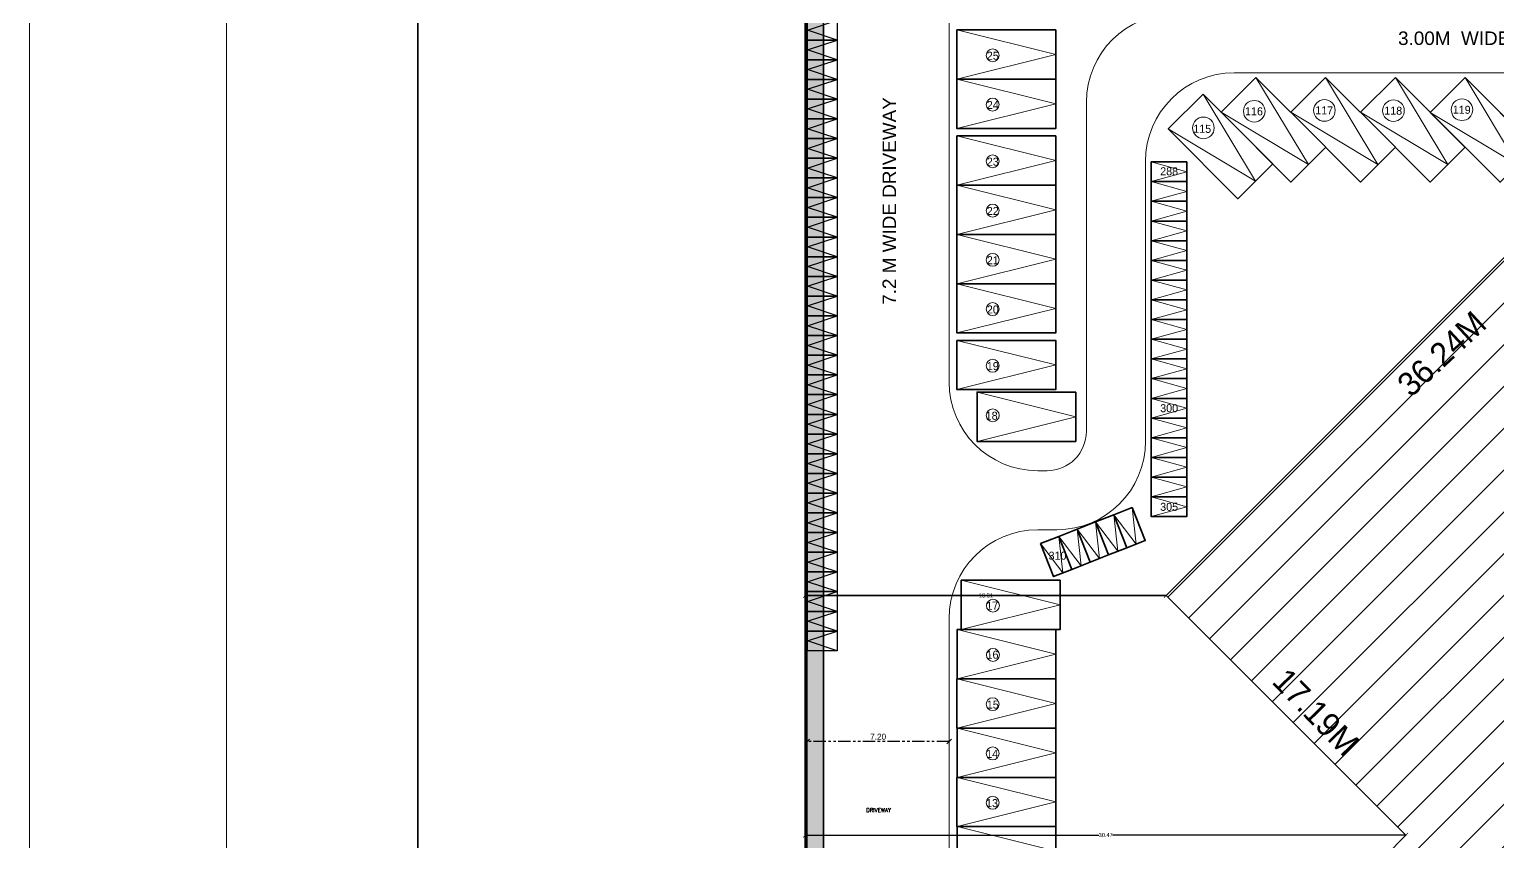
# Model space of a CAD drawing. Header units: metres. Extents: x 43 to 977, y 102 to 459.
# Drawn here: x 42.9 to 117.5, y 322.3 to 363.6 of the extents above; entities that cross this region are included whole.
import ezdxf

# ---------------------------------------------------------------- set-up
doc = ezdxf.new("R2010")
doc.units = ezdxf.units.M
doc.header["$MEASUREMENT"] = 0
doc.header["$PDMODE"] = 3
doc.linetypes.add('PHANTOM2', pattern=[1.25, 0.625, -0.125, 0.125, -0.125, 0.125, -0.125])
doc.layers.get('0').update_dxf_attribs({"lineweight": 0})
doc.layers.get('Defpoints').update_dxf_attribs({"lineweight": 0})
for name, color, linetype, lineweight in [('6A', 30, 'Continuous', 0), ('BLK_1_LVL_0_BLDG_FOOT_PRINT', 4, 'Continuous', 35), ('BLK_1_LVL_0_REAR_SETBACK', 4, 'Continuous', 35), ('BLK_1_LVL_0_SIDE_SETBACK1', 4, 'Continuous', 35), ('BO', 7, 'Continuous', 0), ('CYCLE_PARKING', 250, 'Continuous', 0), ('DRIVEWAY', 6, 'Continuous', 35), ('ele', 8, 'Continuous', 0), ('FLOOR 03', 120, 'Continuous', 0), ('FLOOR-GROUND', 231, 'Continuous', 0), ('PARKING_SLOT', 4, 'Continuous', 35), ('PLOT_BOUNDARY', 4, 'Continuous', 35), ('RWH', 4, 'Continuous', 35), ('TE', 9, 'Continuous', 0), ('TEXT', 130, 'Continuous', 0), ('TWO_WHEELER_PARKING', 4, 'Continuous', 35), ('WALL', 7, 'Continuous', 0), ('WIN', 13, 'Continuous', 0)]:
    doc.layers.add(name, color=color, linetype=linetype, lineweight=lineweight)
doc.styles.add('AR', font='arial.ttf')
doc.styles.add('ARIAL', font='arial.ttf')
doc.styles.add('ARIAL NARROW', font='')
doc.styles.get("Standard").update_dxf_attribs({"font": 'romans.shx'})
doc.styles.add('visa', font='swissc.ttf')
doc.styles.get('ARIAL NARROW').set_extended_font_data('Lydian BT')
doc.dimstyles.new('o3', dxfattribs={"dimscale": 0.23, "dimtxt": 0.9, "dimasz": 1, "dimexe": 5, "dimexo": 9, "dimgap": 0.23, "dimtad": 0, "dimzin": 3, "dimdsep": 46, "dimtxsty": 'visa', "dimblk": 'ARCHTICK', "dimcen": 0.09, "dimse1": 1, "dimse2": 1, "dimclrd": 7, "dimclre": 256, "dimclrt": 7, "dimadec": 0, "dimazin": 0, "dimtfac": 0.23, "dimtofl": 0, "dimtmove": 2, "dimatfit": 1, "dimldrblk": 'ARCHTICK', "dimfxl": 0, "dimtolj": 1, "dimtzin": 0, "dimarcsym": 0})
doc.dimstyles.new('OPEN SPACE', dxfattribs={"dimtxt": 0.3, "dimasz": 0.23, "dimexe": 0.1875, "dimexo": 0.0625, "dimgap": 0.09, "dimtad": 3, "dimzin": 0, "dimdsep": 46, "dimtxsty": 'ARIAL', "dimblk": 'OBLIQUE', "dimcen": 0.09, "dimse1": 1, "dimse2": 1, "dimclrd": 6, "dimclre": 6, "dimclrt": 7, "dimadec": 0, "dimazin": 0, "dimtfac": 0.5, "dimtix": 1, "dimtmove": 0, "dimatfit": 3, "dimfxl": 0, "dimtolj": 1, "dimtzin": 0, "dimarcsym": 0})

# ---------------------------------------------------------------- blocks, each defined once
blk = doc.blocks.new('_ArchTick')
at = {"color": 0, "const_width": 0.15}
blk.add_lwpolyline([(-0.5, -0.5), (0.5, 0.5)], dxfattribs=at)
blk = doc.blocks.new('*D27')
at = {"layer": 'Defpoints', "color": 0, "lineweight": 30}
for p in [(82.325, 334.836), (82.325, 334.836), (100.636, 334.836)]:
    blk.add_point(p, dxfattribs=at)
at = {"layer": 'WALL', "color": 7, "lineweight": -2}
for p, q in [((82.325, 334.836), (91.155, 334.836)), ((100.636, 334.836), (91.807, 334.836))]:
    blk.add_line(p, q, dxfattribs=at)
at = {"layer": 'WALL', "color": 7, "lineweight": -2, "xscale": 0.23, "yscale": 0.23, "zscale": 0.23, "rotation": 180}
blk.add_blockref('_ArchTick', (82.325, 334.836), dxfattribs=at)
at = {"layer": 'WALL', "color": 7, "lineweight": -2, "xscale": 0.23, "yscale": 0.23, "zscale": 0.23}
blk.add_blockref('_ArchTick', (100.636, 334.836), dxfattribs=at)
at = {"layer": 'WALL', "color": 7, "insert": (91.481, 334.836), "char_height": 0.207, "attachment_point": 5, "style": 'visa'}
blk.add_mtext('\\A1;18.31', dxfattribs=at)
blk = doc.blocks.new('*D28')
at = {"layer": 'Defpoints', "color": 0, "lineweight": 30}
for p in [(82.325, 322.674), (82.325, 322.674), (112.798, 322.674)]:
    blk.add_point(p, dxfattribs=at)
at = {"layer": 'WALL', "color": 7, "lineweight": -2}
for p, q in [((82.325, 322.674), (97.212, 322.674)), ((112.798, 322.674), (97.912, 322.674))]:
    blk.add_line(p, q, dxfattribs=at)
at = {"layer": 'WALL', "color": 7, "lineweight": -2, "xscale": 0.23, "yscale": 0.23, "zscale": 0.23, "rotation": 180}
blk.add_blockref('_ArchTick', (82.325, 322.674), dxfattribs=at)
at = {"layer": 'WALL', "color": 7, "lineweight": -2, "xscale": 0.23, "yscale": 0.23, "zscale": 0.23}
blk.add_blockref('_ArchTick', (112.798, 322.674), dxfattribs=at)
at = {"layer": 'WALL', "color": 7, "insert": (97.562, 322.674), "char_height": 0.207, "attachment_point": 5, "style": 'visa'}
blk.add_mtext('\\A1;30.47', dxfattribs=at)
blk = doc.blocks.new('_Oblique')
at = {"color": 0, "linetype": 'ByBlock', "lineweight": -2}
blk.add_line((-0.5, -0.5), (0.5, 0.5), dxfattribs=at)
blk = doc.blocks.new('*D655')
at = {"layer": 'Defpoints', "color": 0, "lineweight": 80}
for p in [(82.413, 327.424), (82.413, 326.325), (89.613, 326.325)]:
    blk.add_point(p, dxfattribs=at)
at = {"layer": 'DRIVEWAY', "color": 7, "linetype": 'PHANTOM2', "lineweight": -2}
blk.add_line((89.613, 327.424), (82.413, 327.424), dxfattribs=at)
at = {"layer": 'DRIVEWAY', "color": 7, "lineweight": -2, "xscale": 0.23, "yscale": 0.23, "zscale": 0.23, "rotation": 180}
blk.add_blockref('_Oblique', (82.413, 327.424), dxfattribs=at)
at = {"layer": 'DRIVEWAY', "color": 7, "lineweight": -2, "xscale": 0.23, "yscale": 0.23, "zscale": 0.23}
blk.add_blockref('_Oblique', (89.613, 327.424), dxfattribs=at)
at = {"layer": 'DRIVEWAY', "color": 7, "lineweight": 35, "insert": (86.013, 327.667), "char_height": 0.3, "attachment_point": 5, "style": 'ARIAL'}
blk.add_mtext('\\A1;7.20', dxfattribs=at)

msp = doc.modelspace()

# ---------------------------------------------------------------- hatches: boundary and pattern name
at = {"layer": 'ele', "lineweight": 13, "ltscale": 3}
h = msp.add_hatch(dxfattribs=at)
h.set_pattern_fill('HONEY', color=256, scale=2.539618, style=0)
h.set_pattern_definition([(0, (-28025.38965, 10171.09607), (0.476178375, 0.2749217118), [0.31745225, -0.6349045]), (120, (-28025.38965, 10171.09607), (-0.476178374, 0.2749217136), [0.31745225, -0.6349045]), (60, (-28025.38965, 10171.09607), (1e-09, 0.5498434254), [-0.6349045, 0.31745225])])
h.paths.add_polyline_path([(82.32529, 319.82893), (83.23955, 319.82893), (83.23955, 395.27997), (82.32529, 395.27997)])
at = {"layer": 'TE', "ltscale": 45}
h = msp.add_hatch(dxfattribs=at)
h.set_pattern_fill('ANSI31', color=256, scale=12)
h.set_pattern_definition([(45, (-323199.068, -35507.0351), (-1.060660172, 1.060660172), [])])
h.paths.add_polyline_path([(91.17815, 277.58731, -0.06867483), (95.0402, 295.19823), (100.58273, 292.62276), (100.50862, 292.46327), (100.71367, 292.36799), (100.78778, 292.52747), (100.80896, 292.57304), (101.73002, 294.55521), (101.45661, 294.68225), (101.18321, 294.80929), (100.90981, 294.93633), (100.63641, 295.06338), (100.36301, 295.19042), (100.08961, 295.31746), (99.8162, 295.44451), (99.5428, 295.57155), (99.2694, 295.69859), (98.996, 295.82563), (98.7226, 295.95268), (98.44919, 296.07972), (97.52813, 294.09756), (95.05764, 295.24553, -0.01776211), (96.83528, 299.57873, -0.00085724), (96.92883, 299.78459), (102.87588, 297.02115), (102.26995, 295.71716), (101.99655, 295.84421), (101.72315, 295.97125), (101.44974, 296.09829), (101.17634, 296.22534), (100.90294, 296.35238), (100.62954, 296.47942), (100.35614, 296.60646), (100.08273, 296.73351), (99.80933, 296.86055), (99.53593, 296.98759), (99.26253, 297.11464), (98.98913, 297.24168), (98.57624, 296.35312), (98.84964, 296.22608), (99.12304, 296.09904), (99.39644, 295.97199), (99.66984, 295.84495), (99.94325, 295.71791), (100.21665, 295.59086), (100.49005, 295.46382), (100.76345, 295.33678), (101.03685, 295.20974), (101.31026, 295.08269), (101.58366, 294.95565), (101.85706, 294.82861), (102.26995, 295.71716), (102.87588, 297.02115), (96.92883, 299.78459, -0.02864471), (100.45195, 306.46156, -0.03969234), (107.60905, 316.87769, -0.00203914), (108.02069, 317.38109, -0.00474974), (108.99534, 318.54052, -0.01761821), (112.79819, 322.67404), (100.6364, 334.83589), (126.26147, 360.46096), (132.67717, 354.04527), (132.51614, 353.88424), (132.4078, 353.7759), (129.28314, 350.65124), (129.44476, 350.48962), (130.30436, 349.63003), (131.16395, 348.77043), (131.32557, 348.60881), (134.7196, 352.00284), (151.88655, 334.83589), (139.73598, 322.68532, -0.07802899), (154.40021, 302.09226, -0.0779781), (162.04496, 278.01254), (162.04759, 277.99595), (162.04759, 262.35059), (157.10482, 262.35099), (157.10482, 262.12488), (157.10482, 259.71304), (157.40629, 259.71304), (157.70777, 259.71304), (158.00925, 259.71304), (158.31073, 259.71304), (158.6122, 259.71304), (158.91368, 259.71304), (159.21516, 259.71304), (159.51663, 259.71304), (159.81811, 259.71304), (160.11959, 259.71304), (160.42107, 259.71304), (160.72254, 259.71304), (160.72254, 260.5826), (160.72254, 262.12459), (162.04759, 262.12448), (162.04759, 257.22585), (160.72254, 257.22585), (160.72254, 259.41156), (160.42107, 259.41156), (160.11959, 259.41156), (159.81811, 259.41156), (159.51663, 259.41156), (159.21516, 259.41156), (158.91368, 259.41156), (158.6122, 259.41156), (158.31073, 259.41156), (158.00925, 259.41156), (157.70777, 259.41156), (157.40629, 259.41156), (157.10482, 259.41156), (157.10482, 257.22585), (157.10482, 256.99974), (162.04759, 256.99974), (162.04759, 239.64703), (133.49294, 239.64703), (119.21746, 239.64703), (104.49117, 239.64703), (103.27278, 239.64703), (102.05314, 239.64703), (91.17815, 239.64703), (91.17815, 248.78965), (95.74946, 248.78965), (95.74946, 249.01822), (95.74946, 249.02158), (95.74946, 250.23724), (95.74946, 251.45289), (95.74946, 251.45625), (95.74946, 251.68482), (91.17815, 251.68482)])
h.paths.add_polyline_path([(102.32816, 260.21923), (102.70506, 256.68827), (149.82721, 256.68827), (149.93199, 257.36773, 0.19162182), (135.92656, 309.22222), (130.41311, 309.19492), (130.41801, 303.28228), (122.11427, 303.28228), (122.10941, 309.16642), (116.60112, 309.21609, 0.18139381), (102.32816, 260.21923)], flags=16)
h.paths.add_polyline_path([(112.38592, 270.03447), (112.38592, 266.4629), (131.9988, 266.4629), (131.9988, 270.03447)], flags=0)
h.paths.add_polyline_path([(123.47763, 285.64241), (123.47763, 283.20184), (128.64004, 283.20184), (128.64004, 285.64241)], flags=8)
h.paths.add_polyline_path([(121.03609, 282.76555), (121.03609, 280.30227), (130.15144, 280.30227), (130.15144, 282.76555)], flags=8)
h.paths.add_polyline_path([(122.93749, 279.78343), (122.93749, 277.32015), (128.50666, 277.32015), (128.50666, 279.78343)], flags=8)
h.paths.add_polyline_path([(112.38883, 270.08228), (112.38883, 266.83846), (131.74515, 266.83846), (131.74515, 270.08228)], flags=8)
h.paths.add_polyline_path([(122.11536, 317.9793), (122.11536, 312.55271), (122.16561, 312.55271), (130.07939, 312.55271), (130.12963, 312.55271), (130.12963, 317.9793), (130.07939, 317.9793), (127.96905, 317.9793), (127.96905, 317.67782), (127.96905, 317.37634), (127.96905, 317.07486), (127.96905, 316.77339), (127.96905, 316.47191), (127.96905, 316.17043), (127.96905, 315.86895), (127.96905, 315.56748), (127.96905, 315.266), (127.96905, 314.96452), (127.96905, 314.66305), (127.96905, 314.36157), (130.07939, 314.36157), (130.07939, 312.55271), (122.16561, 312.55271), (122.16561, 314.36157), (124.27595, 314.36157), (124.27595, 314.66305), (124.27595, 314.96452), (124.27595, 315.266), (124.27595, 315.56748), (124.27595, 315.86895), (124.27595, 316.17043), (124.27595, 316.47191), (124.27595, 316.77339), (124.27595, 317.07486), (124.27595, 317.37634), (124.27595, 317.67782), (124.27595, 317.9793), (122.16561, 317.9793)], flags=16)
h.paths.add_polyline_path([(123.20216, 314.96452), (122.96144, 315.266), (122.72073, 314.96452), (122.96144, 314.96452)], flags=0)
h.paths.add_polyline_path([(129.52427, 314.96452), (129.28355, 315.266), (129.04284, 314.96452), (129.28355, 314.96452)], flags=0)
h.paths.add_polyline_path([(129.28355, 314.96452), (129.28355, 315.266), (129.52427, 314.96452)], flags=0)
h.paths.add_polyline_path([(137.04442, 340.1963), (138.30419, 339.05243), (142.755, 343.6442), (141.62366, 344.77554)], flags=16)
h.paths.add_polyline_path([(151.72332, 292.57304), (151.74449, 292.52747), (151.8186, 292.36799), (152.02365, 292.46327), (151.94954, 292.62276), (151.92837, 292.66832), (152.27012, 292.82713), (152.54352, 292.95417), (152.81692, 293.08121), (153.09033, 293.20826), (153.36373, 293.3353), (153.63713, 293.46234), (153.91053, 293.58938), (154.18393, 293.71643), (154.45734, 293.84347), (154.73074, 293.97051), (155.00414, 294.09756), (154.08308, 296.07972), (153.80968, 295.95268), (153.53627, 295.82563), (153.26287, 295.69859), (152.98947, 295.57155), (152.71607, 295.44451), (152.44267, 295.31746), (152.16926, 295.19042), (151.89586, 295.06338), (151.62246, 294.93633), (151.34906, 294.80929), (150.80225, 294.55521)], flags=16)
h.paths.add_polyline_path([(126.81382, 247.18969), (127.04239, 247.18969), (129.4737, 247.18969), (129.70226, 247.18969), (129.70226, 247.57064), (129.70226, 251.60863), (129.70226, 251.98957), (129.4737, 251.98957), (128.25804, 251.98957), (127.04239, 251.98957), (126.81382, 251.98957), (126.81382, 251.60863), (126.81382, 247.57064)], flags=16)
h.paths.add_polyline_path([(127.04239, 247.41826), (129.4737, 247.41826), (129.4737, 247.57064), (129.4737, 248.63728), (129.4737, 248.94203), (129.4737, 249.24678), (129.4737, 249.55154), (129.4737, 249.85629), (129.4737, 250.16105), (129.4737, 250.4658), (129.4737, 250.77056), (129.4737, 251.07531), (129.4737, 251.38006), (129.4737, 251.60863), (129.4737, 251.68482), (128.25804, 251.68482), (127.04239, 251.68482), (127.04239, 251.60863), (127.04239, 251.38006), (127.04239, 251.07531), (127.04239, 250.77056), (127.04239, 250.4658), (127.04239, 250.16105), (127.04239, 249.85629), (127.04239, 249.55154), (127.04239, 249.24678), (127.04239, 248.94203), (127.04239, 248.63728), (127.04239, 247.57064)], flags=0)
h.paths.add_polyline_path([(150.67521, 294.82861), (150.94861, 294.95565), (151.22202, 295.08269), (151.49542, 295.20974), (151.76882, 295.33678), (152.04222, 295.46382), (152.31562, 295.59086), (152.58903, 295.71791), (152.86243, 295.84495), (153.13583, 295.97199), (153.40923, 296.09904), (153.68263, 296.22608), (153.95604, 296.35312), (153.54315, 297.24168), (153.26974, 297.11464), (152.99634, 296.98759), (152.72294, 296.86055), (152.44954, 296.73351), (152.17614, 296.60646), (151.90273, 296.47942), (151.62933, 296.35238), (151.35593, 296.22534), (151.08253, 296.09829), (150.80913, 295.97125), (150.53572, 295.84421), (150.26232, 295.71716)], flags=16)
h.paths.add_polyline_path([(119.14222, 245.81118), (119.14222, 244.38956), (132.5248, 244.38956), (132.5248, 245.81118)], flags=8)
h.paths.add_polyline_path([(120.87811, 325.04393), (120.87811, 323.59813), (131.45718, 323.59813), (131.45718, 325.04393)], flags=8)
h.paths.add_polyline_path([(155.59975, 262.1032), (155.59975, 261.16488), (156.99012, 261.16488), (156.99012, 262.1032)], flags=8)
h.paths.add_polyline_path([(124.62103, 315.90543), (124.93297, 315.90164), (124.96243, 318.32239), (124.65049, 318.32619)], flags=8)
h.paths.add_polyline_path([(124.35845, 319.0436), (124.35845, 318.40467), (125.3052, 318.40467), (125.3052, 319.0436)], flags=8)
h.paths.add_polyline_path([(102.38741, 295.88713), (102.38741, 295.2482), (103.33415, 295.2482), (103.33415, 295.88713)], flags=8)
h.paths.add_polyline_path([(139.07243, 342.05004), (139.07243, 341.34413), (140.95517, 341.34413), (140.95517, 342.05004)], flags=8)
h.paths.add_polyline_path([(149.99781, 294.93199), (150.13591, 294.65226), (152.30671, 295.72397), (152.1686, 296.00371)], flags=8)
h.paths.add_polyline_path([(149.36752, 295.88713), (149.36752, 295.2482), (150.31426, 295.2482), (150.31426, 295.88713)], flags=8)
h.paths.add_polyline_path([(96.19098, 249.99332), (96.19098, 249.28252), (97.24423, 249.28252), (97.24423, 249.99332)], flags=8)
h.paths.add_polyline_path([(96.19098, 251.17113), (96.19098, 250.46032), (97.22202, 250.46032), (97.22202, 251.17113)], flags=8)
h.paths.add_polyline_path([(127.40294, 252.84202), (127.40294, 252.36814), (128.10511, 252.36814), (128.10511, 252.84202)], flags=8)
h.paths.add_polyline_path([(128.63818, 252.84202), (128.63818, 252.36814), (129.32555, 252.36814), (129.32555, 252.84202)], flags=8)
h.paths.add_polyline_path([(128.91161, 349.84542), (128.91161, 349.13461), (129.96486, 349.13461), (129.96486, 349.84542)], flags=8)
h.paths.add_polyline_path([(129.74444, 349.01258), (129.74444, 348.30178), (130.77548, 348.30178), (130.77548, 349.01258)], flags=8)
h.paths.add_polyline_path([(124.7363, 241.53012), (124.7282, 239.68268), (130.49853, 239.65737), (130.50663, 241.50481)], flags=8)
h.paths.add_polyline_path([(107.06265, 331.42937), (105.73906, 330.14048), (109.61309, 326.16216), (110.93668, 327.45105)], flags=8)
h.paths.add_polyline_path([(111.9074, 345.83379), (113.16327, 344.47883), (117.40012, 348.40584), (116.14424, 349.7608)], flags=8)
h.paths.add_polyline_path([(136.99224, 349.09609), (135.67836, 347.79732), (139.73953, 343.68889), (141.05342, 344.98767)], flags=8)
h.paths.add_polyline_path([(160.14384, 264.91492), (161.99129, 264.90682), (162.01663, 270.68364), (160.16918, 270.69174)], flags=8)
h.paths.add_polyline_path([(94.46202, 311.65734), (94.46202, 310.42534), (103.43465, 310.42534), (103.43465, 311.65734)], flags=24)
h.paths.add_polyline_path([(100.36367, 296.00371), (100.22556, 295.72397), (102.39636, 294.65226), (102.53446, 294.93199)], flags=24)
h.paths.add_polyline_path([(156.97285, 259.2463), (156.98812, 258.93471), (159.40615, 259.05321), (159.39088, 259.36481)], flags=24)
h.paths.add_polyline_path([(102.91115, 238.99912), (103.61826, 238.99912), (103.61826, 240.97791), (102.91115, 240.97791)], flags=24)
h.paths.add_polyline_path([(90.72716, 254.00341), (92.57461, 253.99531), (92.59995, 259.77213), (90.7525, 259.78023)], flags=24)
h.paths.add_polyline_path([(97.73608, 301.95905), (99.29731, 300.97128), (102.38858, 305.85725), (100.82734, 306.84501)], flags=24)
h.paths.add_polyline_path([(157.6124, 290.06676), (159.26803, 290.88652), (156.70254, 296.06791), (155.04691, 295.24815)], flags=24)
h.paths.add_polyline_path([(142.83889, 328.3919), (144.09477, 327.03695), (148.16738, 330.81173), (146.9115, 332.16669)], flags=24)

# ---------------------------------------------------------------- linework, layer by layer
at = {"layer": 'BLK_1_LVL_0_BLDG_FOOT_PRINT', "color": 1, "lineweight": 35}
msp.add_lwpolyline([(126.2631, 360.46096), (100.63803, 334.83589), (112.79982, 322.67404, 0.02441008), (107.61068, 316.87769, 0.03969234), (100.45358, 306.46156, 0.11653594), (91.17978, 277.58731), (91.17978, 239.64703), (162.05085, 239.64703), (162.04922, 277.99595, 0.15701398), (139.73761, 322.68532), (151.88818, 334.83589)], format="xyb", close=True, dxfattribs=at)
at = {"layer": 'BLK_1_LVL_0_REAR_SETBACK', "color": 11, "lineweight": 35, "ltscale": 20}
msp.add_lwpolyline([(177.50114, 397.7196), (82.32691, 397.7196), (82.32691, 334.83589), (100.63803, 334.83589), (126.2631, 360.46096), (151.88818, 334.83589), (177.21386, 334.83589), (177.21386, 376.99535)], close=True, dxfattribs=at)
at = {"layer": 'BLK_1_LVL_0_SIDE_SETBACK1', "color": 171, "lineweight": 35, "ltscale": 20}
msp.add_lwpolyline([(112.79982, 322.67404), (100.63803, 334.83589), (82.32691, 334.83589), (82.32691, 239.64703), (91.17978, 239.64703), (91.17978, 277.58731, -0.11653594), (100.45358, 306.46156, -0.03969234), (107.61068, 316.87769, -0.02441008)], format="xyb", close=True, dxfattribs=at)
at = {"layer": 'BO', "lineweight": -3, "ltscale": 20}
msp.add_line((62.64599, 428.8535), (62.64599, 121.45762), dxfattribs=at)
msp.add_lwpolyline([(62.64599, 428.8535), (356.36337, 428.8535), (356.36337, 121.45762), (62.64599, 121.45762)], close=True, dxfattribs=at)
at = {"layer": 'CYCLE_PARKING', "color": 7, "lineweight": 30, "ltscale": 20}
for p, q in [((82.42845, 363.52986), (83.92845, 364.02986)), ((83.92845, 363.02986), (82.42845, 363.52986)), ((82.42845, 362.52986), (83.92845, 363.02986)), ((83.92845, 362.02986), (82.42845, 362.52986)), ((82.42845, 361.52986), (83.92845, 362.02986)), ((83.92845, 361.02986), (82.42845, 361.52986)), ((82.42845, 360.52986), (83.92845, 361.02986)), ((83.92845, 360.02986), (82.42845, 360.52986)), ((82.42845, 359.52986), (83.92845, 360.02986)), ((83.92845, 359.02986), (82.42845, 359.52986)), ((82.42845, 358.52986), (83.92845, 359.02986)), ((83.92845, 358.02986), (82.42845, 358.52986)), ((82.42845, 357.52986), (83.92845, 358.02986)), ((83.92845, 357.02986), (82.42845, 357.52986)), ((82.42845, 356.52986), (83.92845, 357.02986)), ((83.92845, 356.02986), (82.42845, 356.52986)), ((82.42845, 355.52986), (83.92845, 356.02986)), ((83.92845, 355.02986), (82.42845, 355.52986)), ((82.42845, 354.52986), (83.92845, 355.02986)), ((83.92845, 354.02986), (82.42845, 354.52986)), ((82.42845, 353.52986), (83.92845, 354.02986)), ((83.92845, 353.02986), (82.42845, 353.52986)), ((82.42845, 352.52986), (83.92845, 353.02986)), ((83.92845, 352.02986), (82.42845, 352.52986)), ((82.42845, 351.52986), (83.92845, 352.02986)), ((83.92845, 351.02986), (82.42845, 351.52986)), ((82.42845, 350.52986), (83.92845, 351.02986)), ((83.92845, 350.02986), (82.42845, 350.52986)), ((82.42845, 349.52986), (83.92845, 350.02986)), ((83.92845, 349.02986), (82.42845, 349.52986)), ((82.42845, 348.52986), (83.92845, 349.02986)), ((83.92845, 348.02986), (82.42845, 348.52986)), ((82.42845, 347.52986), (83.92845, 348.02986)), ((83.92845, 347.02986), (82.42845, 347.52986)), ((82.42845, 346.52986), (83.92845, 347.02986)), ((83.92845, 346.02986), (82.42845, 346.52986)), ((82.42845, 345.52986), (83.92845, 346.02986)), ((83.92845, 345.02986), (82.42845, 345.52986)), ((82.42845, 344.52986), (83.92845, 345.02986)), ((83.92845, 344.02986), (82.42845, 344.52986)), ((82.42845, 343.52986), (83.92845, 344.02986)), ((83.92845, 343.02986), (82.42845, 343.52986)), ((82.42845, 342.52986), (83.92845, 343.02986)), ((83.92845, 342.02986), (82.42845, 342.52986)), ((82.42845, 341.52986), (83.92845, 342.02986)), ((83.92845, 341.02986), (82.42845, 341.52986)), ((82.42845, 340.52986), (83.92845, 341.02986)), ((83.92845, 340.02986), (82.42845, 340.52986)), ((82.42845, 339.52986), (83.92845, 340.02986)), ((83.92845, 339.02986), (82.42845, 339.52986)), ((82.42845, 338.52986), (83.92845, 339.02986)), ((83.92845, 338.02986), (82.42845, 338.52986)), ((82.42845, 337.52986), (83.92845, 338.02986)), ((83.92845, 337.02986), (82.42845, 337.52986)), ((82.42845, 336.52986), (83.92845, 337.02986)), ((83.92845, 336.02986), (82.42845, 336.52986)), ((82.42845, 335.52986), (83.92845, 336.02986)), ((83.92845, 335.02986), (82.42845, 335.52986)), ((82.42845, 334.52986), (83.92845, 335.02986)), ((83.92845, 334.02986), (82.42845, 334.52986)), ((82.42845, 333.52986), (83.92845, 334.02986)), ((83.92845, 333.02986), (82.42845, 333.52986)), ((82.42845, 332.52986), (83.92845, 333.02986)), ((83.92845, 332.02986), (82.42845, 332.52986))]:
    msp.add_line(p, q, dxfattribs=at)
at = {"layer": 'CYCLE_PARKING', "color": 250, "lineweight": 30, "ltscale": 20}
for points in [[(82.42845, 363.02986), (82.42845, 364.02986), (83.92845, 364.02986), (83.92845, 363.02986)], [(82.42845, 362.02986), (82.42845, 363.02986), (83.92845, 363.02986), (83.92845, 362.02986)], [(82.42845, 361.02986), (82.42845, 362.02986), (83.92845, 362.02986), (83.92845, 361.02986)], [(82.42845, 360.02986), (82.42845, 361.02986), (83.92845, 361.02986), (83.92845, 360.02986)], [(82.42845, 359.02986), (82.42845, 360.02986), (83.92845, 360.02986), (83.92845, 359.02986)], [(82.42845, 358.02986), (82.42845, 359.02986), (83.92845, 359.02986), (83.92845, 358.02986)], [(82.42845, 357.02986), (82.42845, 358.02986), (83.92845, 358.02986), (83.92845, 357.02986)], [(82.42845, 356.02986), (82.42845, 357.02986), (83.92845, 357.02986), (83.92845, 356.02986)], [(82.42845, 355.02986), (82.42845, 356.02986), (83.92845, 356.02986), (83.92845, 355.02986)], [(82.42845, 354.02986), (82.42845, 355.02986), (83.92845, 355.02986), (83.92845, 354.02986)], [(82.42845, 353.02986), (82.42845, 354.02986), (83.92845, 354.02986), (83.92845, 353.02986)], [(82.42845, 352.02986), (82.42845, 353.02986), (83.92845, 353.02986), (83.92845, 352.02986)], [(82.42845, 351.02986), (82.42845, 352.02986), (83.92845, 352.02986), (83.92845, 351.02986)], [(82.42845, 350.02986), (82.42845, 351.02986), (83.92845, 351.02986), (83.92845, 350.02986)], [(82.42845, 349.02986), (82.42845, 350.02986), (83.92845, 350.02986), (83.92845, 349.02986)], [(82.42845, 348.02986), (82.42845, 349.02986), (83.92845, 349.02986), (83.92845, 348.02986)], [(82.42845, 347.02986), (82.42845, 348.02986), (83.92845, 348.02986), (83.92845, 347.02986)], [(82.42845, 346.02986), (82.42845, 347.02986), (83.92845, 347.02986), (83.92845, 346.02986)], [(82.42845, 345.02986), (82.42845, 346.02986), (83.92845, 346.02986), (83.92845, 345.02986)], [(82.42845, 344.02986), (82.42845, 345.02986), (83.92845, 345.02986), (83.92845, 344.02986)], [(82.42845, 343.02986), (82.42845, 344.02986), (83.92845, 344.02986), (83.92845, 343.02986)], [(82.42845, 342.02986), (82.42845, 343.02986), (83.92845, 343.02986), (83.92845, 342.02986)], [(82.42845, 341.02986), (82.42845, 342.02986), (83.92845, 342.02986), (83.92845, 341.02986)], [(82.42845, 340.02986), (82.42845, 341.02986), (83.92845, 341.02986), (83.92845, 340.02986)], [(82.42845, 339.02986), (82.42845, 340.02986), (83.92845, 340.02986), (83.92845, 339.02986)], [(82.42845, 338.02986), (82.42845, 339.02986), (83.92845, 339.02986), (83.92845, 338.02986)], [(82.42845, 337.02986), (82.42845, 338.02986), (83.92845, 338.02986), (83.92845, 337.02986)], [(82.42845, 336.02986), (82.42845, 337.02986), (83.92845, 337.02986), (83.92845, 336.02986)], [(82.42845, 335.02986), (82.42845, 336.02986), (83.92845, 336.02986), (83.92845, 335.02986)], [(82.42845, 334.02986), (82.42845, 335.02986), (83.92845, 335.02986), (83.92845, 334.02986)], [(82.42845, 333.02986), (82.42845, 334.02986), (83.92845, 334.02986), (83.92845, 333.02986)], [(82.42845, 332.02986), (82.42845, 333.02986), (83.92845, 333.02986), (83.92845, 332.02986)]]:
    msp.add_lwpolyline(points, close=True, dxfattribs=at)
at = {"layer": 'FLOOR 03', "color": 30, "ltscale": 20}
msp.add_lwpolyline([(117.34097, 166.57067), (117.34097, 228.22561), (82.32529, 228.22561), (82.32529, 397.71801)], dxfattribs=at)
at = {"layer": 'FLOOR 03', "color": 42, "ltscale": 20}
msp.add_lwpolyline([(83.23955, 229.21637), (82.32529, 229.21637), (82.32529, 397.71801), (83.23955, 397.71801)], close=True, dxfattribs=at)
at = {"layer": 'FLOOR-GROUND', "color": 6, "ltscale": 20}
for p, q in [((82.32529, 228.45529), (82.32529, 397.71801)), ((82.32529, 397.71801), (82.32529, 232.26391)), ((82.32529, 397.71801), (82.32529, 232.26391)), ((82.32529, 228.22561), (82.32529, 397.71801))]:
    msp.add_line(p, q, dxfattribs=at)
at = {"layer": 'FLOOR-GROUND', "color": 2, "ltscale": 20}
msp.add_lwpolyline([(117.34097, 166.57067), (117.34097, 228.22561), (82.32529, 228.22561), (82.32529, 397.71801)], dxfattribs=at)
at = {"layer": 'FLOOR-GROUND', "color": 7, "lineweight": 80, "ltscale": 20}
msp.add_lwpolyline([(117.34097, 166.57067), (117.34097, 228.22561), (82.32529, 228.22561), (82.32529, 397.71801)], dxfattribs=at)
at = {"layer": 'FLOOR-GROUND', "color": 140, "ltscale": 20}
for points in [[(95.02557, 363.53914), (95.02557, 361.03875), (90.01418, 361.03875), (90.01418, 363.53914), (95.02557, 363.53914)], [(95.02557, 361.03875), (95.02557, 358.53835), (90.01418, 358.53835), (90.01418, 361.03875), (95.02557, 361.03875)], [(106.968, 355.82245), (108.73604, 357.5905), (105.19246, 361.13408), (103.42441, 359.36603), (106.968, 355.82245)], [(110.5016, 355.82245), (112.26965, 357.5905), (108.72607, 361.13408), (106.95802, 359.36603), (110.5016, 355.82245)], [(114.04144, 355.8187), (115.80949, 357.58675), (112.26591, 361.13033), (110.49786, 359.36229), (114.04144, 355.8187)], [(117.58128, 355.81496), (119.34933, 357.58301), (115.80575, 361.12659), (114.0377, 359.35854), (117.58128, 355.81496)], [(104.27896, 354.97539), (106.04701, 356.74344), (102.50343, 360.28702), (100.73538, 358.51897), (104.27896, 354.97539)], [(95.02557, 358.16063), (95.02557, 355.66024), (90.01418, 355.66024), (90.01418, 358.16063), (95.02557, 358.16063)], [(95.02557, 355.66024), (95.02557, 353.15984), (90.01418, 353.15984), (90.01418, 355.66024), (95.02557, 355.66024)], [(95.02557, 353.15984), (95.02557, 350.65944), (90.01418, 350.65944), (90.01418, 353.15984), (95.02557, 353.15984)], [(95.02557, 350.65944), (95.02557, 348.15905), (90.01418, 348.15905), (90.01418, 350.65944), (95.02557, 350.65944)], [(95.02557, 347.78569), (95.02557, 345.28529), (90.01418, 345.28529), (90.01418, 347.78569), (95.02557, 347.78569)], [(96.04449, 345.15686), (96.04449, 342.65646), (91.03311, 342.65646), (91.03311, 345.15686), (96.04449, 345.15686)], [(95.24544, 335.60578), (95.24544, 333.10538), (90.23405, 333.10538), (90.23405, 335.60578), (95.24544, 335.60578)], [(95.02988, 333.10538), (95.02988, 330.60499), (90.0185, 330.60499), (90.0185, 333.10538), (95.02988, 333.10538)], [(95.02988, 330.60499), (95.02988, 328.10459), (90.0185, 328.10459), (90.0185, 330.60499), (95.02988, 330.60499)], [(95.02988, 328.10459), (95.02988, 325.6042), (90.0185, 325.6042), (90.0185, 328.10459), (95.02988, 328.10459)], [(95.02988, 325.6042), (95.02988, 323.1038), (90.0185, 323.1038), (90.0185, 325.6042), (95.02988, 325.6042)], [(95.02988, 323.1038), (95.02988, 320.6034), (90.0185, 320.6034), (90.0185, 323.1038), (95.02988, 323.1038)]]:
    msp.add_lwpolyline(points, dxfattribs=at)
at = {"layer": 'FLOOR-GROUND', "color": 101, "ltscale": 20}
for points in [[(101.67803, 356.8418), (101.67803, 355.8418), (99.87803, 355.8418), (99.87803, 356.8418)], [(101.67803, 355.8418), (101.67803, 354.8418), (99.87803, 354.8418), (99.87803, 355.8418)], [(101.67803, 354.8418), (101.67803, 353.8418), (99.87803, 353.8418), (99.87803, 354.8418)], [(101.67803, 353.8418), (101.67803, 352.8418), (99.87803, 352.8418), (99.87803, 353.8418)], [(101.67803, 352.8418), (101.67803, 351.8418), (99.87803, 351.8418), (99.87803, 352.8418)], [(101.67803, 351.8418), (101.67803, 350.8418), (99.87803, 350.8418), (99.87803, 351.8418)], [(101.67803, 350.8418), (101.67803, 349.8418), (99.87803, 349.8418), (99.87803, 350.8418)], [(101.67803, 349.8418), (101.67803, 348.8418), (99.87803, 348.8418), (99.87803, 349.8418)], [(101.67803, 348.8418), (101.67803, 347.8418), (99.87803, 347.8418), (99.87803, 348.8418)], [(101.67803, 347.8418), (101.67803, 346.8418), (99.87803, 346.8418), (99.87803, 347.8418)], [(101.67803, 346.8418), (101.67803, 345.8418), (99.87803, 345.8418), (99.87803, 346.8418)], [(101.67803, 345.8418), (101.67803, 344.8418), (99.87803, 344.8418), (99.87803, 345.8418)], [(101.67803, 344.8418), (101.67803, 343.8418), (99.87803, 343.8418), (99.87803, 344.8418)], [(101.67803, 343.8418), (101.67803, 342.8418), (99.87803, 342.8418), (99.87803, 343.8418)], [(101.67803, 342.8418), (101.67803, 341.8418), (99.87803, 341.8418), (99.87803, 342.8418)], [(101.67803, 341.8418), (101.67803, 340.8418), (99.87803, 340.8418), (99.87803, 341.8418)], [(101.67803, 340.8418), (101.67803, 339.8418), (99.87803, 339.8418), (99.87803, 340.8418)], [(99.56992, 337.62529), (98.63925, 337.25944), (97.98072, 338.93465), (98.91139, 339.3005)], [(101.67803, 339.8418), (101.67803, 338.8418), (99.87803, 338.8418), (99.87803, 339.8418)], [(97.70857, 336.89359), (96.7779, 336.52774), (96.11937, 338.20296), (97.05005, 338.5688)], [(98.63925, 337.25944), (97.70857, 336.89359), (97.05005, 338.5688), (97.98072, 338.93465)], [(95.84723, 336.16189), (94.91655, 335.79604), (94.25802, 337.47126), (95.1887, 337.83711)], [(96.7779, 336.52774), (95.84723, 336.16189), (95.1887, 337.83711), (96.11937, 338.20296)]]:
    msp.add_lwpolyline(points, close=True, dxfattribs=at)
at = {"layer": 'PARKING_SLOT', "color": 30, "lineweight": 35, "ltscale": 20}
for points in [[(90.01418, 363.53914), (95.02557, 363.53914), (95.02557, 361.03875), (90.01418, 361.03875)], [(95.02557, 361.03875), (90.01418, 361.03875), (90.01418, 358.53835), (95.02557, 358.53835)], [(105.19246, 361.13408), (103.42441, 359.36603), (106.968, 355.82245), (108.73604, 357.5905)], [(108.72607, 361.13408), (106.95802, 359.36603), (110.5016, 355.82245), (112.26965, 357.5905)], [(112.26591, 361.13033), (110.49786, 359.36229), (114.04144, 355.8187), (115.80949, 357.58675)], [(115.8045, 361.12535), (114.03646, 359.3573), (117.58004, 355.81372), (119.34808, 357.58176)], [(102.50343, 360.28702), (100.73538, 358.51897), (104.27896, 354.97539), (106.04701, 356.74344)], [(90.01418, 358.16063), (95.02557, 358.16063), (95.02557, 355.66024), (90.01418, 355.66024)], [(95.02557, 355.66024), (90.01418, 355.66024), (90.01418, 353.15984), (95.02557, 353.15984)], [(90.01418, 353.15984), (95.02557, 353.15984), (95.02557, 350.65944), (90.01418, 350.65944)], [(95.02557, 350.65944), (90.01418, 350.65944), (90.01418, 348.15905), (95.02557, 348.15905)], [(90.01418, 347.78569), (95.02557, 347.78569), (95.02557, 345.28529), (90.01418, 345.28529)], [(96.04449, 345.15686), (91.03311, 345.15686), (91.03311, 342.65646), (96.04449, 342.65646)], [(95.24544, 335.60578), (90.23405, 335.60578), (90.23405, 333.10538), (95.24544, 333.10538)], [(95.02988, 333.10538), (90.0185, 333.10538), (90.0185, 330.60499), (95.02988, 330.60499)], [(95.02557, 330.60499), (90.01418, 330.60499), (90.01418, 328.10459), (95.02557, 328.10459)], [(95.02988, 328.10459), (90.0185, 328.10459), (90.0185, 325.6042), (95.02988, 325.6042)], [(95.02557, 325.6042), (90.01418, 325.6042), (90.01418, 323.1038), (95.02557, 323.1038)], [(95.02988, 323.1038), (90.0185, 323.1038), (90.0185, 320.6034), (95.02988, 320.6034)]]:
    msp.add_lwpolyline(points, close=True, dxfattribs=at)
at = {"layer": 'PLOT_BOUNDARY', "color": 70, "lineweight": 35, "ltscale": 20}
msp.add_lwpolyline([(117.3426, 166.57226), (117.3426, 228.2272), (82.32691, 228.2272), (82.32691, 397.7196), (177.50114, 397.7196), (177.21386, 376.99535), (177.21386, 284.04533), (177.5601, 192.75116)], close=True, dxfattribs=at)
at = {"layer": 'RWH', "color": 130, "lineweight": 35, "ltscale": 20}
msp.add_lwpolyline([(117.34097, 228.22561), (117.34097, 229.21637), (83.23955, 229.21637), (83.23955, 396.80374), (176.46541, 396.80374), (176.29796, 382.42939), (177.28757, 382.42858), (177.4691, 395.52431), (177.50114, 397.71801), (82.32529, 397.71801), (82.32529, 228.22561)], close=True, dxfattribs=at)
at = {"layer": 'TEXT', "color": 5}
for p, q in [((83.23955, 236.75903), (83.23955, 396.80374)), ((83.23955, 229.21637), (83.23955, 389.18489))]:
    msp.add_line(p, q, dxfattribs=at)
at = {"layer": 'TEXT'}
for centre in [(91.82368, 362.25114), (91.82368, 359.75075), (91.82368, 356.87263), (91.82368, 354.37223), (91.82368, 351.87184), (91.82368, 349.37144), (91.82368, 346.49769), (91.83066, 343.97809), (91.83874, 334.31833), (91.83874, 331.81793), (91.828, 329.31699), (91.828, 326.81659), (91.828, 324.31619)]:
    msp.add_circle(centre, 0.3281, dxfattribs=at)
at = {"layer": 'TWO_WHEELER_PARKING', "color": 2, "lineweight": 35, "ltscale": 20}
for points in [[(99.87803, 355.8418), (99.87803, 356.8418), (101.67803, 356.8418), (101.67803, 355.8418)], [(101.67803, 355.8418), (101.67803, 354.8418), (99.87803, 354.8418), (99.87803, 355.8418)], [(101.67803, 354.8418), (101.67803, 353.8418), (99.87803, 353.8418), (99.87803, 354.8418)], [(101.67803, 353.8418), (101.67803, 352.8418), (99.87803, 352.8418), (99.87803, 353.8418)], [(101.67803, 352.8418), (101.67803, 351.8418), (99.87803, 351.8418), (99.87803, 352.8418)], [(101.67803, 351.8418), (101.67803, 350.8418), (99.87803, 350.8418), (99.87803, 351.8418)], [(101.67803, 350.8418), (101.67803, 349.8418), (99.87803, 349.8418), (99.87803, 350.8418)], [(101.67803, 349.8418), (101.67803, 348.8418), (99.87803, 348.8418), (99.87803, 349.8418)], [(101.67803, 348.8418), (101.67803, 347.8418), (99.87803, 347.8418), (99.87803, 348.8418)], [(101.67803, 347.8418), (101.67803, 346.8418), (99.87803, 346.8418), (99.87803, 347.8418)], [(101.67803, 346.8418), (101.67803, 345.8418), (99.87803, 345.8418), (99.87803, 346.8418)], [(101.67803, 345.8418), (101.67803, 344.8418), (99.87803, 344.8418), (99.87803, 345.8418)], [(101.67803, 344.8418), (101.67803, 343.8418), (99.87803, 343.8418), (99.87803, 344.8418)], [(101.67803, 343.8418), (101.67803, 342.8418), (99.87803, 342.8418), (99.87803, 343.8418)], [(101.67803, 342.8418), (101.67803, 341.8418), (99.87803, 341.8418), (99.87803, 342.8418)], [(101.67803, 341.8418), (101.67803, 340.8418), (99.87803, 340.8418), (99.87803, 341.8418)], [(101.67803, 340.8418), (101.67803, 339.8418), (99.87803, 339.8418), (99.87803, 340.8418)], [(98.91139, 339.3005), (97.98072, 338.93465), (98.63925, 337.25944), (99.56992, 337.62529)], [(101.67803, 339.8418), (101.67803, 338.8418), (99.87803, 338.8418), (99.87803, 339.8418)], [(97.05005, 338.5688), (96.11937, 338.20296), (96.7779, 336.52774), (97.70857, 336.89359)], [(97.98072, 338.93465), (97.05005, 338.5688), (97.70857, 336.89359), (98.63925, 337.25944)], [(95.1887, 337.83711), (94.25802, 337.47126), (94.91655, 335.79604), (95.84723, 336.16189)], [(96.11937, 338.20296), (95.1887, 337.83711), (95.84723, 336.16189), (96.7779, 336.52774)]]:
    msp.add_lwpolyline(points, close=True, dxfattribs=at)
at = {"layer": 'WALL', "ltscale": 20}
for p, q in [((95.02557, 362.28895), (90.01418, 363.53914)), ((90.01418, 361.03875), (95.02557, 362.28895)), ((95.02557, 359.78855), (90.01418, 361.03875)), ((159.52553, 361.36827), (104.08463, 361.36827)), ((107.85202, 356.70647), (105.19246, 361.13408)), ((111.38563, 356.70647), (108.72607, 361.13408)), ((114.92547, 356.70273), (112.26591, 361.13033)), ((118.4653, 356.69898), (115.80575, 361.12659)), ((105.16299, 355.85941), (102.50343, 360.28702)), ((90.01418, 358.53835), (95.02557, 359.78855)), ((96.58463, 343.17021), (96.58463, 359.86827)), ((103.42441, 359.36603), (107.85202, 356.70647)), ((106.96425, 359.36229), (111.38563, 356.70647)), ((110.49786, 359.36229), (114.92547, 356.70273)), ((114.0377, 359.35854), (118.4653, 356.69898)), ((100.73538, 358.51897), (105.16299, 355.85941)), ((95.02557, 356.91043), (90.01418, 358.16063)), ((90.01418, 355.66024), (95.02557, 356.91043)), ((99.58463, 342.67021), (99.58463, 356.86827)), ((101.67803, 356.3418), (99.87803, 356.8418)), ((99.87803, 355.8418), (101.67803, 356.3418)), ((95.02557, 354.41004), (90.01418, 355.66024)), ((101.67803, 355.3418), (99.87803, 355.8418)), ((99.87803, 354.8418), (101.67803, 355.3418)), ((101.67803, 354.3418), (99.87803, 354.8418)), ((90.01418, 353.15984), (95.02557, 354.41004)), ((99.87803, 353.8418), (101.67803, 354.3418)), ((101.67803, 353.3418), (99.87803, 353.8418)), ((99.87803, 352.8418), (101.67803, 353.3418)), ((95.02557, 351.90964), (90.01418, 353.15984)), ((101.67803, 352.3418), (99.87803, 352.8418)), ((90.01418, 350.65944), (95.02557, 351.90964)), ((99.87803, 351.8418), (101.67803, 352.3418)), ((101.67803, 351.3418), (99.87803, 351.8418)), ((99.87803, 350.8418), (101.67803, 351.3418)), ((95.02557, 349.40925), (90.01418, 350.65944)), ((101.67803, 350.3418), (99.87803, 350.8418)), ((99.87803, 349.8418), (101.67803, 350.3418)), ((101.67803, 349.3418), (99.87803, 349.8418)), ((90.01418, 348.15905), (95.02557, 349.40925)), ((99.87803, 348.8418), (101.67803, 349.3418)), ((101.67803, 348.3418), (99.87803, 348.8418)), ((99.87803, 347.8418), (101.67803, 348.3418)), ((95.02557, 346.53549), (90.01418, 347.78569)), ((101.67803, 347.3418), (99.87803, 347.8418)), ((99.87803, 346.8418), (101.67803, 347.3418)), ((101.67803, 346.3418), (99.87803, 346.8418)), ((90.01418, 345.28529), (95.02557, 346.53549)), ((99.87803, 345.8418), (101.67803, 346.3418)), ((101.67803, 345.3418), (99.87803, 345.8418)), ((96.04449, 343.90666), (91.03311, 345.15686)), ((99.87803, 344.8418), (101.67803, 345.3418)), ((101.67803, 344.3418), (99.87803, 344.8418)), ((99.87803, 343.8418), (101.67803, 344.3418)), ((91.03311, 342.65646), (96.04449, 343.90666)), ((101.67803, 343.3418), (99.87803, 343.8418)), ((99.87803, 342.8418), (101.67803, 343.3418)), ((101.67803, 342.3418), (99.87803, 342.8418)), ((99.87803, 341.8418), (101.67803, 342.3418)), ((101.67803, 341.3418), (99.87803, 341.8418)), ((94.11272, 341.17021), (94.58463, 341.17021)), ((99.87803, 340.8418), (101.67803, 341.3418)), ((101.67803, 340.3418), (99.87803, 340.8418)), ((99.87803, 339.8418), (101.67803, 340.3418)), ((99.10459, 337.44236), (98.91139, 339.3005)), ((101.67803, 339.3418), (99.87803, 339.8418)), ((99.87803, 338.8418), (101.67803, 339.3418)), ((97.24324, 336.71067), (97.05005, 338.5688)), ((97.05005, 338.5688), (98.17391, 337.07651)), ((98.17391, 337.07651), (97.98072, 338.93465)), ((97.98072, 338.93465), (99.10459, 337.44236)), ((94.11272, 338.17021), (95.08463, 338.17021)), ((95.38189, 335.97897), (95.1887, 337.83711)), ((95.1887, 337.83711), (96.31256, 336.34482)), ((96.31256, 336.34482), (96.11937, 338.20296)), ((96.11937, 338.20296), (97.24324, 336.71067)), ((94.25802, 337.47126), (95.38189, 335.97897)), ((95.24544, 334.35558), (90.23405, 335.60578)), ((90.23405, 333.10538), (95.24544, 334.35558)), ((95.02988, 331.85519), (90.0185, 333.10538)), ((90.0185, 330.60499), (95.02988, 331.85519)), ((95.02988, 329.35479), (90.0185, 330.60499)), ((90.0185, 328.10459), (95.02988, 329.35479)), ((95.02988, 326.85439), (90.0185, 328.10459)), ((90.0185, 325.6042), (95.02988, 326.85439)), ((95.02988, 324.354), (90.0185, 325.6042)), ((90.0185, 323.1038), (95.02988, 324.354)), ((95.02988, 321.8536), (90.0185, 323.1038))]:
    msp.add_line(p, q, dxfattribs=at)
for points in [[(42.9277, 459.34744), (977.0464, 459.34744), (977.0464, 102.30568), (42.9277, 102.30568)], [(52.9277, 449.34744), (967.0464, 449.34744), (967.0464, 112.30568), (52.9277, 112.30568)]]:
    msp.add_lwpolyline(points, close=True, dxfattribs=at)
at = {"layer": 'WALL', "color": 230}
msp.add_lwpolyline([(139.73598, 322.68532), (151.88655, 334.83589), (126.26147, 360.46096), (100.6364, 334.83589), (112.79819, 322.67404)], dxfattribs=at)
at = {"layer": 'WALL'}
for centre in [(108.66474, 359.45544), (112.17125, 359.44268), (115.64796, 359.49072), (105.10474, 359.41235), (102.5227, 358.56955)]:
    msp.add_circle(centre, 0.54886, dxfattribs=at)
at = {"layer": 'WALL', "ltscale": 20}
for centre, radius, start, end in [((101.08463, 359.86827), 4.5, 90, 180), ((104.08463, 356.86827), 4.5, 90, 180), ((94.58463, 343.17021), 2, 270, 360), ((95.08463, 342.67021), 4.5, 270, 0)]:
    msp.add_arc(centre, radius, start, end, dxfattribs=at)
at = {"layer": 'WALL', "lineweight": 9}
for centre, start, end in [((94.11272, 345.67021), 180, 270), ((94.11272, 333.67021), 90, 180)]:
    msp.add_arc(centre, 4.5, start, end, dxfattribs=at)
at = {"layer": 'WIN', "color": 7, "lineweight": 9}
for p, q in [((82.41272, 393.10391), (82.41272, 232.83971)), ((89.61272, 385.90391), (89.61272, 345.67021)), ((89.61272, 333.67021), (89.61272, 240.03971))]:
    msp.add_line(p, q, dxfattribs=at)

# ---------------------------------------------------------------- texts
at = {"layer": '6A', "style": 'AR'}
msp.add_text('3.00M  WIDE  DRIVEWAY', height=0.6856969, dxfattribs=at).set_placement((112.40426, 362.77749))
msp.add_text('7.2 M WIDE DRIVEWAY', height=0.6856969, rotation=90, dxfattribs=at).set_placement((86.9202, 349.59052))
at = {"layer": 'DRIVEWAY', "color": 7, "lineweight": 35, "insert": (86.03566, 324.04366), "char_height": 0.2, "width": 1.5154454, "attachment_point": 2}
msp.add_mtext('DRIVEWAY', dxfattribs=at)
at = {"layer": 'TEXT', "style": 'ARIAL NARROW'}
for s, p in [('25', (91.53052, 362.02847)), ('24', (91.53052, 359.52807)), ('23', (91.53052, 356.64996)), ('288', (100.33061, 356.16398)), ('22', (91.53052, 354.14956)), ('21', (91.53052, 351.64917)), ('20', (91.53052, 349.14877)), ('19', (91.53052, 346.27502)), ('300', (100.33061, 344.13807)), ('18', (91.47371, 343.75542)), ('305', (100.33061, 339.13244)), ('310', (94.66417, 336.65088)), ('15', (91.53073, 329.09431)), ('14', (91.49659, 326.59392)), ('13', (91.49207, 324.09352))]:
    msp.add_text(s, height=0.406339, dxfattribs=at).set_placement(p)
for s, height, rotation, p in [('116', 0.406339, 359.3254369, (104.63681, 359.21564)), ('117', 0.406339, 359.3254369, (108.19681, 359.25874)), ('118', 0.406339, 359.3254369, (111.70333, 359.24597)), ('119', 0.406339, 359.3254369, (115.18004, 359.29402)), ('115', 0.406339, 359.3254369, (102.00736, 358.3265)), ('36.24M', 1.2, 42.8265627, (113.06187, 344.84782)), ('17', 0.406339, 2.4024312, (91.51652, 334.10197)), ('16', 0.406339, 1.2863422, (91.52014, 331.61671)), ('17.19M', 1.2, 314.239049, (105.94922, 330.41138))]:
    msp.add_text(s, height=height, rotation=rotation, dxfattribs=at).set_placement(p)

# ---------------------------------------------------------------- dimensions: what is measured, and where the dimension line sits
at = {"layer": 'DRIVEWAY', "color": 7, "lineweight": 35}
dim = msp.add_linear_dim(base=(82.41272, 327.42385), p1=(89.61272, 326.32466), p2=(82.41272, 326.32466), dimstyle='OPEN SPACE', override={"dimpost": '\\X', "dimclrd": 7, "dimfxl": 0, "dimarcsym": 2}, dxfattribs=at)
dim.commit()
dim.dimension.update_dxf_attribs({"geometry": '*D655', "text_midpoint": (86.01272, 327.66702)})
at = {"layer": 'WALL'}
for base, p1, p2, picture, middle in [((82.32529, 334.83589), (100.6364, 334.83589), (82.32529, 334.83589), '*D27', (91.48084, 334.83589)), ((82.32529, 322.67404), (112.79819, 322.67404), (82.32529, 322.67404), '*D28', (97.56174, 322.67404))]:
    dim = msp.add_linear_dim(base=base, p1=p1, p2=p2, dimstyle='o3', override={"dimpost": '\\X'}, dxfattribs=at)
    dim.commit()
    dim.dimension.update_dxf_attribs({"geometry": picture, "text_midpoint": middle})

doc.saveas('drawing.dxf')
